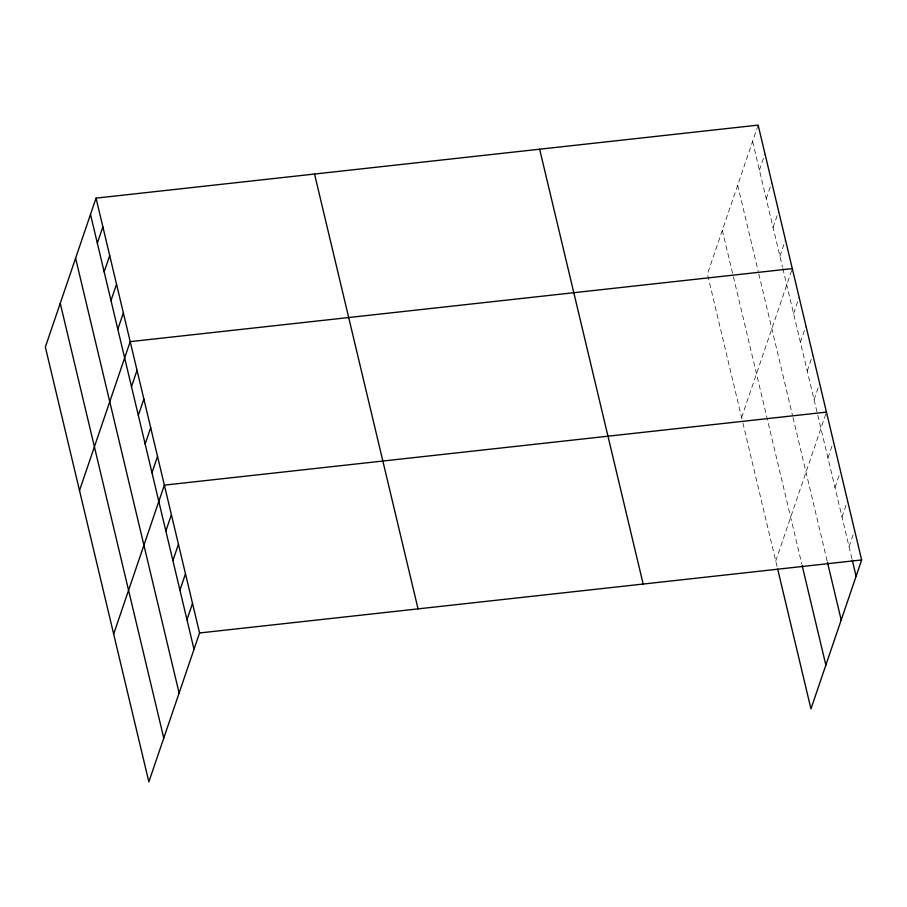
<?xml version="1.0" encoding="UTF-8"?>
<svg xmlns="http://www.w3.org/2000/svg" width="907" height="907" viewBox="0 0 907 907"><rect width="100%" height="100%" fill="white"/><g stroke="black" fill="none" stroke-linecap="round" stroke-linejoin="round"><path stroke-width="0.68" stroke-dasharray="4.54 3.4" d="M758.139 125.109L707.437 274.027L742.572 421.619M759.42 170.108L764.964 153.816M766.245 198.814L771.8 182.511M773.081 227.51L778.625 211.206M779.918 256.205L785.462 239.913M741.597 417.526L792.299 268.608M793.58 313.607L799.124 297.303M800.405 342.302L805.96 326.01M807.241 371.008L812.785 354.705M814.078 399.704L819.622 383.4M775.757 561.014L826.028 413.354M827.944 457.967L833.068 442.922M834.984 487.535L840.109 472.49M842.025 517.115L847.569 500.811M849.065 546.683L854.609 530.38M752.583 141.413L782.514 267.146M782.843 268.506L851.945 558.769M737.686 185.175L758.184 271.272M758.83 274.005L792.344 414.771M792.99 417.503L827.127 560.877M722.335 230.265L733.071 275.365M733.4 276.726L801.856 564.301M742.901 422.991L777.356 567.737"/><path stroke-width="1.36" d="M96.04 198.134L45.35 347.052L148.861 781.891L199.563 632.973L96.04 198.134L758.139 125.109L861.65 559.948L810.96 708.866L777.684 569.086M97.332 243.133L102.876 226.841M104.158 271.839L109.713 255.536M110.994 300.534L116.538 284.231M117.819 329.23L123.375 312.938M79.51 490.551L130.2 341.633L792.299 268.608M131.492 386.631L137.036 370.328M138.317 415.327L143.873 399.035M145.154 444.033L150.698 427.73M151.979 472.728L157.535 456.425M113.67 634.038L164.36 485.132L826.458 412.107M165.856 530.992L171.4 514.7M172.897 560.56L178.441 544.268M179.937 590.14L185.482 573.836M186.978 619.708L192.522 603.404M199.563 632.973L861.65 559.948M852.263 560.118L856.106 576.251M827.445 562.215L841.208 620.014M802.173 565.639L825.858 665.103M539.642 149.213L643.165 584.051M314.536 174.042L418.048 608.88M90.496 214.437L194.007 649.276M75.598 258.2L179.11 693.039M60.247 303.289L163.77 738.128"/></g></svg>
